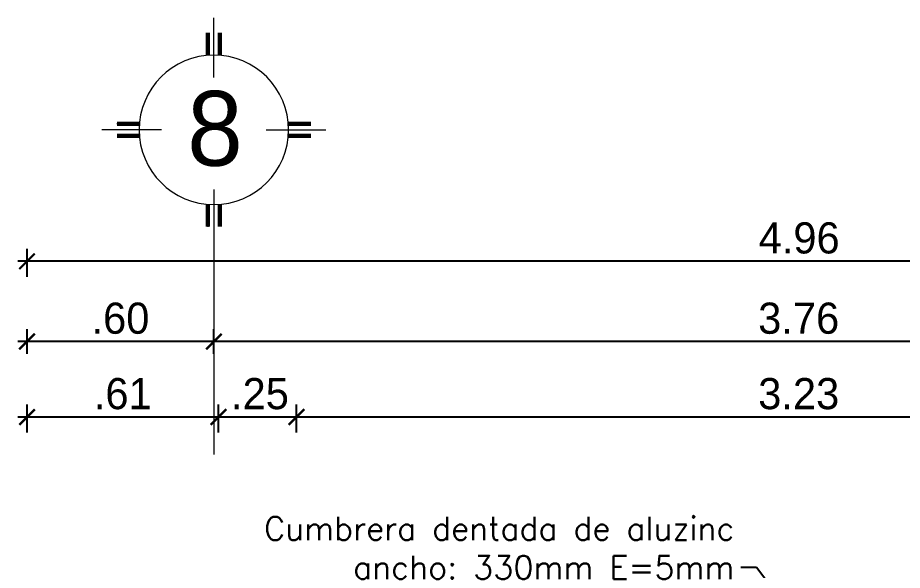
# Model space of a CAD drawing. Header units: millimetres. Extents: x -3570 to 5754, y -12788176 to 1214.
# Drawn here: x 3358.909 to 3361.749, y 1191.803 to 1193.577 of the extents above; entities that cross this region are included whole.
import ezdxf
from ezdxf import colors
from ezdxf.entities.mleader import LeaderData, LeaderLine
from ezdxf.math import Vec2, Vec3

# ---------------------------------------------------------------- set-up
doc = ezdxf.new("R2010")
doc.units = ezdxf.units.MM
for name, color, linetype, lineweight in [('49. EJES.', 152, 'Continuous', 5), ('COTAS', 7, 'Continuous', 0), ('SGE_TEXTO-CHICOS-03', 3, 'Continuous', 9), ('TEXTOS-CHICOS-03', 3, 'Continuous', 5)]:
    doc.layers.add(name, color=color, linetype=linetype, lineweight=lineweight)
doc.styles.add('ESC 1-50 C', font='arial.ttf', dxfattribs={"height": 0.075})
doc.styles.add('nemi', font='GOTHIC.TTF')
doc.dimstyles.new('COTA NEMI', dxfattribs={"dimscale": 0, "dimtxt": 0.1, "dimasz": 0.05, "dimexe": 0.04, "dimexo": 0.1, "dimgap": 0.022, "dimtad": 2, "dimtih": 1, "dimtoh": 1, "dimzin": 5, "dimdsep": 46, "dimtxsty": 'nemi', "dimblk": 'ARCHTICK', "dimcen": 0, "dimdle": 0.03, "dimclrd": 1, "dimclre": 1, "dimclrt": 256, "dimaunit": 1, "dimazin": 0, "dimtfac": 1, "dimtix": 1, "dimtmove": 0, "dimatfit": 3, "dimldrblk": 'ARCHTICK', "dimfxl": 0.05, "dimfxlon": 1, "dimtolj": 1, "dimtzin": 0, "dimlwd": -1, "dimlwe": -1, "dimarcsym": 0})

# ---------------------------------------------------------------- blocks, each defined once
blk = doc.blocks.new('*U341')
at = {"layer": '49. EJES.', "ltscale": 0.01}
for p, q in [((0, 0.9326), (0, 1.1246)), ((-0.0192, 1.0038), (-0.0192, 1.076)), ((0.2392, 0.7838), (0.3114, 0.7838)), ((-0.168, 0.7646), (-0.36, 0.7646)), ((-0.2392, 0.7454), (-0.3114, 0.7454)), ((0.168, 0.7646), (0.36, 0.7646)), ((0, 0.5726), (0, 0.4446)), ((0.0192, 0.5254), (0.0192, 0.4532))]:
    blk.add_line(p, q, dxfattribs=at)
at = {"layer": '49. EJES.'}
blk.add_line((0, 0.4446), (0, -0.2777), dxfattribs=at)
at = {"layer": '49. EJES.', "ltscale": 0.01, "const_width": 0.0144}
for points in [[(-0.0192, 1.0038), (-0.0192, 1.076)], [(0.0192, 1.0038), (0.0192, 1.076)], [(-0.2392, 0.7838), (-0.3114, 0.7838)], [(0.2392, 0.7838), (0.3114, 0.7838)], [(-0.2392, 0.7454), (-0.3114, 0.7454)], [(0.2392, 0.7454), (0.3114, 0.7454)], [(-0.0192, 0.5254), (-0.0192, 0.4532)], [(0.0192, 0.5254), (0.0192, 0.4532)]]:
    blk.add_lwpolyline(points, dxfattribs=at)
at = {"layer": '49. EJES.', "ltscale": 0.01}
blk.add_circle((0, 0.7646), 0.24, dxfattribs=at)
blk = doc.blocks.new('_ArchTick')
at = {"color": 0, "linetype": 'Continuous', "const_width": 0.15}
blk.add_lwpolyline([(-0.5, -0.5), (0.5, 0.5)], dxfattribs=at)
blk = doc.blocks.new('*D388')
at = {"color": 1, "transparency": 16777216}
for p, q in [((3359.5386, 1192.577), (3359.5386, 1192.5772)), ((3363.2948, 1192.4872), (3363.2948, 1192.5772)), ((3363.3248, 1192.5372), (3359.5086, 1192.5372))]:
    blk.add_line(p, q, dxfattribs=at)
at = {"layer": 'Defpoints', "color": 0, "lineweight": 30, "transparency": 16777216}
for p in [(3359.5386, 1192.5372), (3359.5386, 1192.3984, 99.1142), (3363.2948, 1192.3495)]:
    blk.add_point(p, dxfattribs=at)
at = {"color": 1, "transparency": 16777216, "xscale": 0.05, "yscale": 0.05, "zscale": 0.05, "rotation": 180}
blk.add_blockref('_ArchTick', (3359.5386, 1192.5372), dxfattribs=at)
at = {"color": 1, "transparency": 16777216, "xscale": 0.05, "yscale": 0.05, "zscale": 0.05}
blk.add_blockref('_ArchTick', (3363.2948, 1192.5372), dxfattribs=at)
at = {"transparency": 16777216, "insert": (3361.4167, 1192.6117), "char_height": 0.1, "attachment_point": 5, "style": 'nemi'}
blk.add_mtext('\\A1;3.76', dxfattribs=at)
blk = doc.blocks.new('*D389')
at = {"color": 1, "transparency": 16777216}
for p, q in [((3358.9386, 1192.4984), (3358.9386, 1192.5772)), ((3359.5386, 1192.4984), (3359.5386, 1192.5772)), ((3359.5686, 1192.5372), (3358.9086, 1192.5372))]:
    blk.add_line(p, q, dxfattribs=at)
at = {"layer": 'Defpoints', "color": 0, "lineweight": 30, "transparency": 16777216}
for p in [(3358.9386, 1192.5372), (3358.9386, 1192.3984), (3359.5386, 1192.3984)]:
    blk.add_point(p, dxfattribs=at)
at = {"color": 1, "transparency": 16777216, "xscale": 0.05, "yscale": 0.05, "zscale": 0.05, "rotation": 180}
blk.add_blockref('_ArchTick', (3358.9386, 1192.5372), dxfattribs=at)
at = {"color": 1, "transparency": 16777216, "xscale": 0.05, "yscale": 0.05, "zscale": 0.05}
blk.add_blockref('_ArchTick', (3359.5386, 1192.5372), dxfattribs=at)
at = {"transparency": 16777216, "insert": (3359.2386, 1192.6117), "char_height": 0.1, "attachment_point": 5, "style": 'nemi'}
blk.add_mtext('\\A1;.60', dxfattribs=at)
blk = doc.blocks.new('*D390')
at = {"color": 1, "transparency": 16777216}
for p, q in [((3358.9386, 1192.745), (3358.9386, 1192.835)), ((3363.8977, 1192.745), (3363.8977, 1192.835)), ((3363.9277, 1192.795), (3358.9086, 1192.795))]:
    blk.add_line(p, q, dxfattribs=at)
at = {"layer": 'Defpoints', "color": 0, "lineweight": 30, "transparency": 16777216}
for p in [(3358.9386, 1192.795), (3358.9386, 1191.296), (3363.8977, 1190.8599)]:
    blk.add_point(p, dxfattribs=at)
at = {"color": 1, "transparency": 16777216, "xscale": 0.05, "yscale": 0.05, "zscale": 0.05, "rotation": 180}
blk.add_blockref('_ArchTick', (3358.9386, 1192.795), dxfattribs=at)
at = {"color": 1, "transparency": 16777216, "xscale": 0.05, "yscale": 0.05, "zscale": 0.05}
blk.add_blockref('_ArchTick', (3363.8977, 1192.795), dxfattribs=at)
at = {"transparency": 16777216, "insert": (3361.4182, 1192.8695), "char_height": 0.1, "attachment_point": 5, "style": 'nemi'}
blk.add_mtext('\\A1;4.96', dxfattribs=at)
blk = doc.blocks.new('*D393')
at = {"color": 1, "transparency": 16777216}
for p, q in [((3359.8039, 1192.295), (3359.8039, 1192.335)), ((3363.0298, 1192.245), (3363.0298, 1192.335)), ((3363.0598, 1192.295), (3359.7739, 1192.295))]:
    blk.add_line(p, q, dxfattribs=at)
at = {"layer": 'Defpoints', "color": 0, "lineweight": 30, "transparency": 16777216}
for p in [(3359.8039, 1192.295), (3359.8039, 1192.253), (3363.0298, 1191.9834)]:
    blk.add_point(p, dxfattribs=at)
at = {"color": 1, "transparency": 16777216, "xscale": 0.05, "yscale": 0.05, "zscale": 0.05, "rotation": 180}
blk.add_blockref('_ArchTick', (3359.8039, 1192.295), dxfattribs=at)
at = {"color": 1, "transparency": 16777216, "xscale": 0.05, "yscale": 0.05, "zscale": 0.05}
blk.add_blockref('_ArchTick', (3363.0298, 1192.295), dxfattribs=at)
at = {"transparency": 16777216, "insert": (3361.4168, 1192.3695), "char_height": 0.1, "attachment_point": 5, "style": 'nemi'}
blk.add_mtext('\\A1;3.23', dxfattribs=at)
blk = doc.blocks.new('*D394')
at = {"color": 1, "transparency": 16777216}
for p, q in [((3359.5535, 1192.245), (3359.5535, 1192.335)), ((3359.8039, 1192.245), (3359.8039, 1192.335)), ((3359.8339, 1192.295), (3359.5235, 1192.295))]:
    blk.add_line(p, q, dxfattribs=at)
at = {"layer": 'Defpoints', "color": 0, "lineweight": 30, "transparency": 16777216}
for p in [(3359.5535, 1192.295), (3359.8039, 1190.7952), (3359.5535, 1190.7567)]:
    blk.add_point(p, dxfattribs=at)
at = {"color": 1, "transparency": 16777216, "xscale": 0.05, "yscale": 0.05, "zscale": 0.05, "rotation": 180}
blk.add_blockref('_ArchTick', (3359.5535, 1192.295), dxfattribs=at)
at = {"color": 1, "transparency": 16777216, "xscale": 0.05, "yscale": 0.05, "zscale": 0.05}
blk.add_blockref('_ArchTick', (3359.8039, 1192.295), dxfattribs=at)
at = {"transparency": 16777216, "insert": (3359.6866, 1192.3695), "char_height": 0.1, "attachment_point": 5, "style": 'nemi'}
blk.add_mtext('\\A1;.25', dxfattribs=at)
blk = doc.blocks.new('*D395')
at = {"color": 1, "transparency": 16777216}
for p, q in [((3358.9386, 1192.245), (3358.9386, 1192.335)), ((3359.5535, 1192.295), (3359.5535, 1192.335)), ((3359.5835, 1192.295), (3358.9086, 1192.295))]:
    blk.add_line(p, q, dxfattribs=at)
at = {"layer": 'Defpoints', "color": 0, "lineweight": 30, "transparency": 16777216}
for p in [(3358.9386, 1192.295), (3359.5535, 1192.2561), (3358.9386, 1191.9486)]:
    blk.add_point(p, dxfattribs=at)
at = {"color": 1, "transparency": 16777216, "xscale": 0.05, "yscale": 0.05, "zscale": 0.05, "rotation": 180}
blk.add_blockref('_ArchTick', (3358.9386, 1192.295), dxfattribs=at)
at = {"color": 1, "transparency": 16777216, "xscale": 0.05, "yscale": 0.05, "zscale": 0.05}
blk.add_blockref('_ArchTick', (3359.5535, 1192.295), dxfattribs=at)
at = {"transparency": 16777216, "insert": (3359.246, 1192.3695), "char_height": 0.1, "attachment_point": 5, "style": 'nemi'}
blk.add_mtext('\\A1;.61', dxfattribs=at)
blk = doc.blocks.new('x1x01x2xx2')
at = {"layer": 'SGE_TEXTO-CHICOS-03'}
ml = blk.add_multileader_mtext('Standard', dxfattribs=at)
ml.set_content('{\\Fromans|c0;Cumbrera dentada de aluzinc ancho: 330mm E=5mm }', color=256, style='ESC 1-50 C')
ml.set_leader_properties()
ml.build(insert=Vec2(0, 0))
ml.multileader.update_dxf_attribs({"text_left_attachment_type": 2, "text_right_attachment_type": 2, "dogleg_length": 0.1, "arrow_head_size": 0.07})
ctx = ml.context
ctx.base_point, ctx.char_height, ctx.arrow_head_size, ctx.landing_gap_size, ctx.plane_origin = Vec3(1076.1741, 302.0969, -99722446.6615), 0.075, 0.07, 0.02, Vec3(1077.493, 301.952, -99722446.6615)
ctx.left_attachment, ctx.right_attachment, ctx.text_align_type = 2, 2, 2
notes = []
notes.append((ctx, [(1, (1, 1, 0), (1077.5748, 302.0969, -99722446.6615), (-1, 0), 0.05, [(0, [(1077.779, 301.8278, -99722446.6615)], 0, [])])]))
ctx.mtext.insert, ctx.mtext.rotation, ctx.mtext.width, ctx.mtext.defined_height, ctx.mtext.alignment, ctx.mtext.flow_direction = Vec3(1077.5048, 302.2594, -99722446.6615), 6.283185, 1.667215, 0.6114, 3, 5
for ctx, leaders in notes:
    for number, flags, end, landing, length, lines in leaders:
        leader = LeaderData()
        leader.index, (leader.has_last_leader_line, leader.has_dogleg_vector, leader.attachment_direction) = number, flags
        leader.last_leader_point, leader.dogleg_vector, leader.dogleg_length = Vec3(end), Vec3(landing), length
        for number, points, colour, breaks in lines:
            line = LeaderLine()
            line.index, line.vertices, line.color, line.breaks = number, Vec3.list(points), colors.encode_raw_color(colour), breaks
            leader.lines.append(line)
        ctx.leaders.append(leader)

msp = doc.modelspace()

# ---------------------------------------------------------------- block references
at = {"color": 217, "true_color": 0x93278f}
msp.add_blockref('x1x01x2xx2', (2283.7059, 889.7153), dxfattribs=at)
at = {"layer": 'COTAS', "color": 9, "true_color": 0xc7c8ca, "xscale": -1}
msp.add_blockref('*U341', (3359.5386, 1192.4526), dxfattribs=at)

# ---------------------------------------------------------------- texts
at = {"layer": 'TEXTOS-CHICOS-03', "ltscale": 0.01, "style": 'nemi'}
msp.add_text('8', height=0.24, dxfattribs=at).set_placement((3359.4529, 1193.1019))

# ---------------------------------------------------------------- dimensions: what is measured, and where the dimension line sits
at = {"color": 217, "true_color": 0x93278f}
for base, p1, p2, picture, middle in [((3358.9386, 1192.795), (3363.8977, 1190.8599), (3358.9386, 1191.296), '*D390', (3361.4182, 1192.8695)), ((3358.9386, 1192.5372), (3359.5386, 1192.3984), (3358.9386, 1192.3984), '*D389', (3359.2386, 1192.6117)), ((3359.5386, 1192.5372), (3363.2948, 1192.3495), (3359.5386, 1192.3984, 99.1142), '*D388', (3361.4167, 1192.6117))]:
    dim = msp.add_linear_dim(base=base, p1=p1, p2=p2, angle=180, dimstyle='COTA NEMI', override={"dimscale": 1}, dxfattribs=at)
    dim.commit()
    dim.dimension.update_dxf_attribs({"geometry": picture, "text_midpoint": middle})
for base, p1, p2, picture, middle in [((3358.9386, 1192.295), (3359.5535, 1192.2561), (3358.9386, 1191.9486), '*D395', (3359.246, 1192.3695)), ((3359.8039, 1192.295), (3363.0298, 1191.9834), (3359.8039, 1192.253), '*D393', (3361.4168, 1192.3695))]:
    dim = msp.add_linear_dim(base=base, p1=p1, p2=p2, dimstyle='COTA NEMI', override={"dimscale": 1}, dxfattribs=at)
    dim.commit()
    dim.dimension.update_dxf_attribs({"geometry": picture, "text_midpoint": middle})
dim = msp.add_linear_dim(base=(3359.5535, 1192.295), p1=(3359.8039, 1190.7952), p2=(3359.5535, 1190.7567), dimstyle='COTA NEMI', override={"dimscale": 1}, dxfattribs=at)
dim.commit()
dim.dimension.update_dxf_attribs({"geometry": '*D394', "text_midpoint": (3359.6866, 1192.295), "dimtype": 160})

doc.saveas('drawing.dxf')
